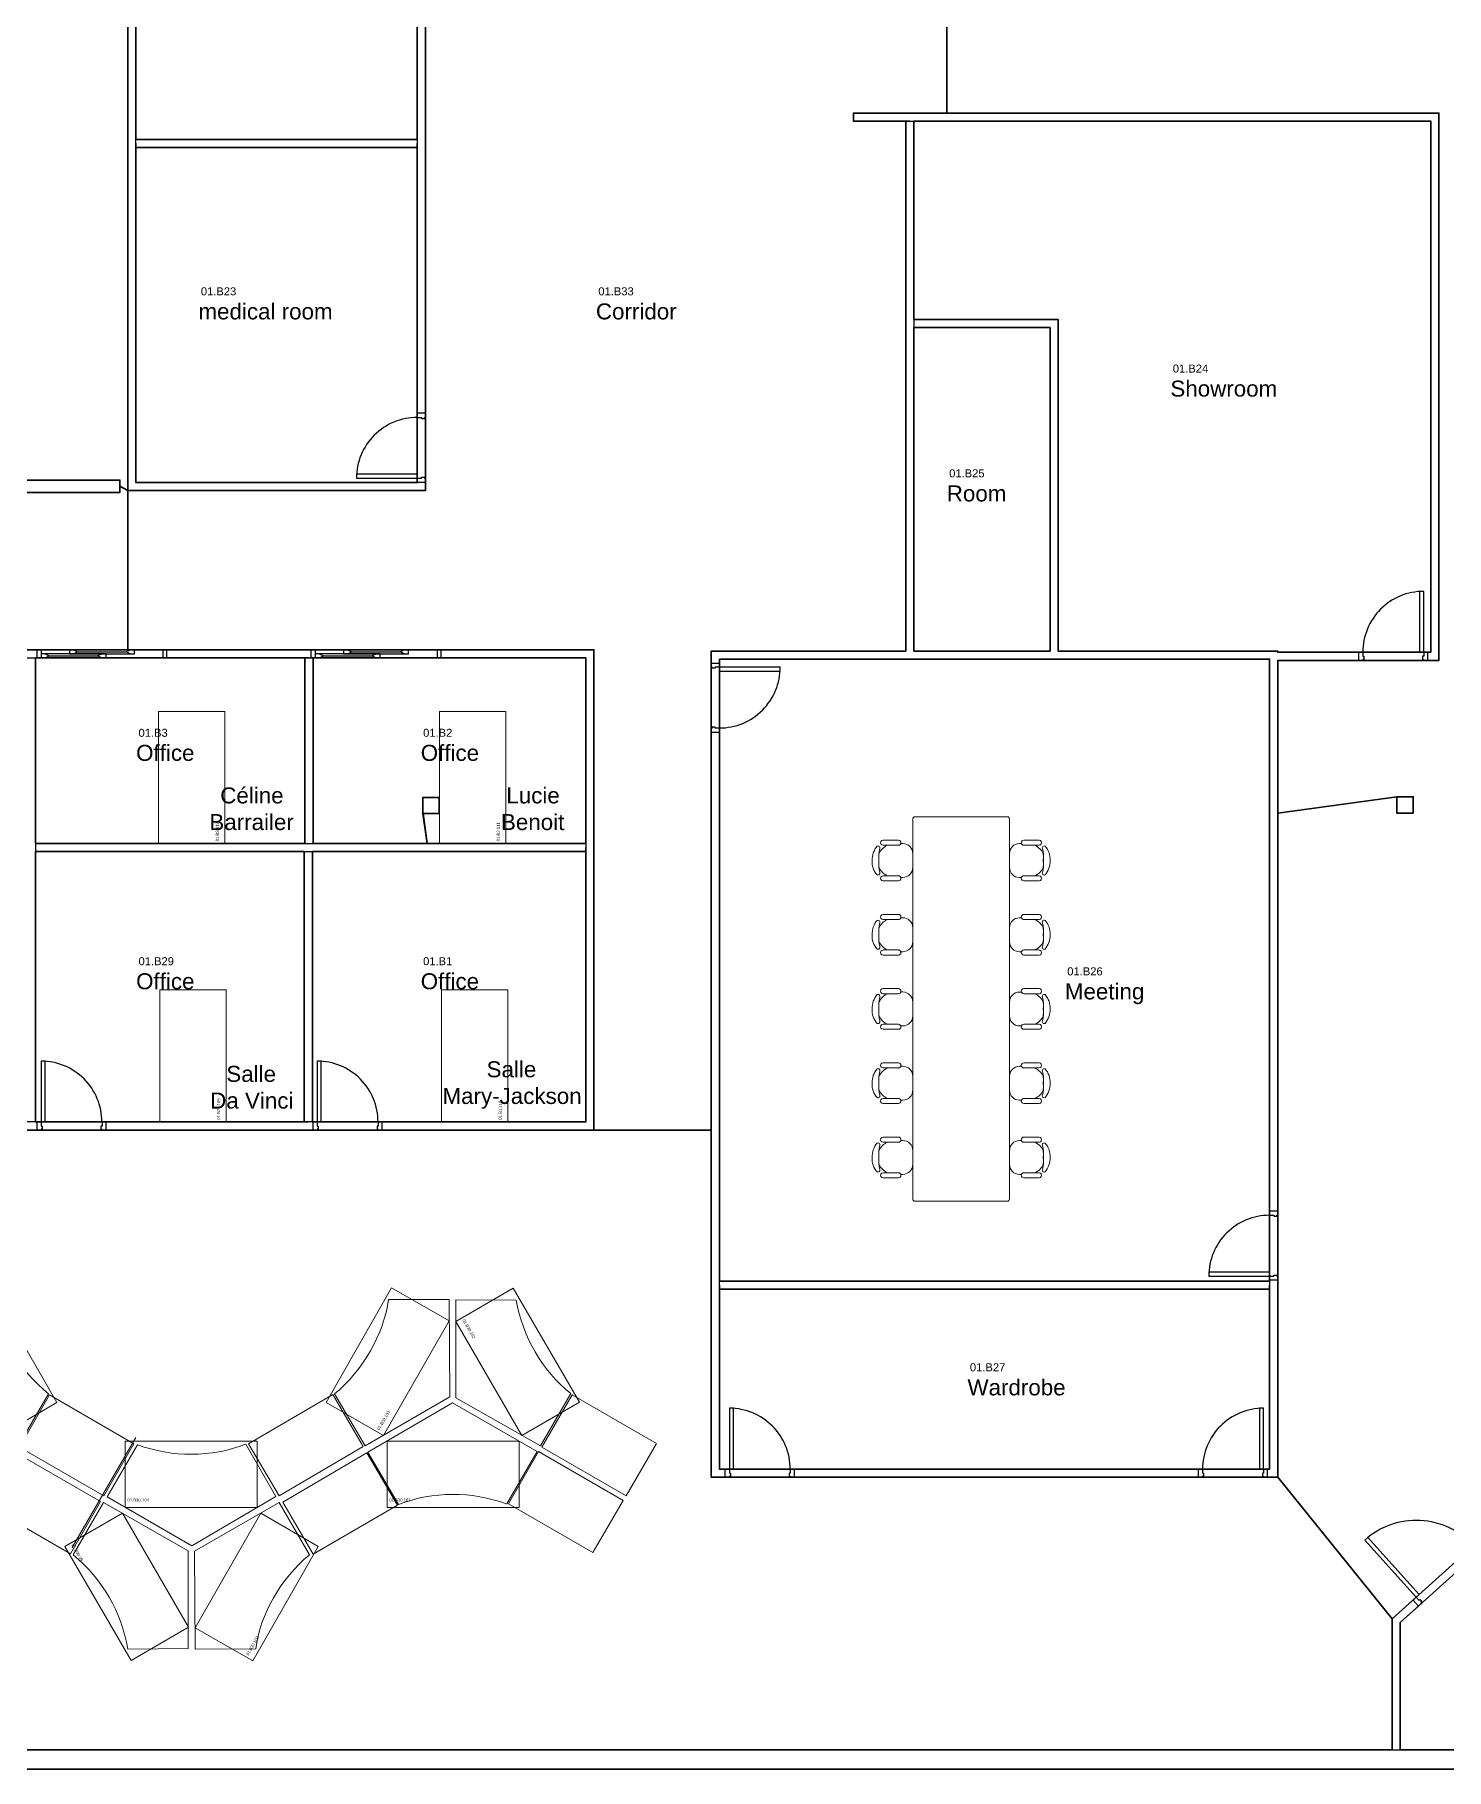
# Model space of a CAD drawing. Header units: millimetres. Extents: x -6.1 to 46.1, y 0 to 48.5.
# Drawn here: x 13.51 to 31.16, y 0 to 21.68 of the extents above; entities that cross this region are included whole.
import ezdxf

# ---------------------------------------------------------------- set-up
doc = ezdxf.new("R2010")
doc.units = ezdxf.units.MM
for name, color, linetype in [('PDF_Geometry', 7, 'Continuous'), ('PDF_Text', 7, 'Continuous'), ('Planon_WPA_Floor', 10, 'Continuous'), ('Planon_WPA_FPoly', 10, 'Continuous'), ('Planon_WPA_SBlock', 7, 'Continuous')]:
    doc.layers.add(name, color=color, linetype=linetype)
for name, color, linetype, lineweight in [('Planon_WPA_Spoly', 64, 'Continuous', 35), ('Planon_WPA_WPBlock', 5, 'Continuous', 15), ('Planon_WPA_WPPoly', 5, 'Continuous', 15)]:
    doc.layers.add(name, color=color, linetype=linetype, lineweight=lineweight)
doc.styles.add('Arial', font='arial.ttf', dxfattribs={"width": 0.8, "height": 2.5})

# ---------------------------------------------------------------- blocks, each defined once
blk = doc.blocks.new('DFM_Raumstempel')
at = {"linetype": 'Continuous', "style": 'Arial'}
blk.add_attdef('RAUM-ID', (0.086, 0.379), '', height=0.1, dxfattribs=at)
at = {"style": 'Arial'}
blk.add_attdef('RAUMBEZEICHNUNG', (0.056, 0.078), '', height=0.2, dxfattribs=at)
blk = doc.blocks.new('DFM_Arbeitsplatzstempel')
at = {"style": 'Arial'}
for tag, p in [('AP-ID', (0.054, 0.153)), ('AP-BEZEICHNUNG', (0.054, 0.029))]:
    blk.add_attdef(tag, p, '', height=0.075, dxfattribs=at)

msp = doc.modelspace()

# ---------------------------------------------------------------- linework, layer by layer
at = {"layer": 'PDF_Geometry', "lineweight": 9}
msp.add_lwpolyline([(24.517, 11.906), (25.668, 11.906, -0.414214), (25.697, 11.877), (25.697, 7.13, -0.414214), (25.668, 7.101), (24.517, 7.101, -0.414214), (24.489, 7.13), (24.489, 11.877, -0.414214)], format="xyb", close=True, dxfattribs=at)
for points in [[(24.309, 11.613), (24.118, 11.613)], [(24.118, 11.55), (24.118, 11.55), (24.309, 11.55)], [(24.308, 11.55), (24.17, 11.55)], [(24.362, 11.571), (24.362, 11.571), (24.338, 11.571)], [(25.847, 11.571), (25.823, 11.571)], [(26.067, 11.613), (25.876, 11.613)], [(26.014, 11.55), (26.014, 11.55), (25.876, 11.55)], [(25.876, 11.55), (25.876, 11.55), (26.067, 11.55)], [(24.489, 11.275), (24.489, 11.275), (24.489, 11.444)], [(25.697, 11.444), (25.697, 11.444), (25.697, 11.274)], [(24.309, 11.169), (24.118, 11.169)], [(24.118, 11.105), (24.118, 11.105), (24.309, 11.105)], [(24.171, 11.169), (24.309, 11.169)], [(24.339, 11.148), (24.362, 11.148)], [(25.823, 11.147), (25.823, 11.147), (25.847, 11.147)], [(26.067, 11.169), (25.876, 11.169)], [(25.876, 11.105), (26.067, 11.105)], [(25.877, 11.169), (25.877, 11.169), (26.015, 11.169)], [(24.309, 10.686), (24.118, 10.686)], [(24.362, 10.644), (24.362, 10.644), (24.338, 10.644)], [(25.847, 10.643), (25.823, 10.643)], [(26.067, 10.686), (25.876, 10.686)], [(24.118, 10.622), (24.118, 10.622), (24.309, 10.622)], [(24.308, 10.622), (24.17, 10.622)], [(24.489, 10.347), (24.489, 10.347), (24.489, 10.517)], [(25.697, 10.516), (25.697, 10.516), (25.697, 10.346)], [(26.014, 10.622), (26.014, 10.622), (25.876, 10.622)], [(25.876, 10.622), (25.876, 10.622), (26.067, 10.622)], [(24.309, 10.241), (24.118, 10.241)], [(24.171, 10.241), (24.309, 10.241)], [(24.339, 10.22), (24.362, 10.22)], [(25.823, 10.219), (25.823, 10.219), (25.847, 10.219)], [(26.067, 10.241), (25.876, 10.241)], [(25.877, 10.241), (25.877, 10.241), (26.015, 10.241)], [(24.118, 10.178), (24.118, 10.178), (24.309, 10.178)], [(25.876, 10.178), (26.067, 10.178)], [(24.309, 9.758), (24.118, 9.758)], [(26.067, 9.758), (25.876, 9.758)], [(24.118, 9.694), (24.118, 9.694), (24.309, 9.694)], [(24.308, 9.694), (24.17, 9.694)], [(24.362, 9.716), (24.362, 9.716), (24.338, 9.716)], [(24.489, 9.419), (24.489, 9.419), (24.489, 9.589)], [(25.697, 9.588), (25.697, 9.588), (25.697, 9.419)], [(25.847, 9.715), (25.823, 9.715)], [(26.014, 9.694), (26.014, 9.694), (25.876, 9.694)], [(25.876, 9.694), (25.876, 9.694), (26.067, 9.694)], [(24.309, 9.313), (24.118, 9.313)], [(24.118, 9.25), (24.118, 9.25), (24.309, 9.25)], [(24.171, 9.313), (24.309, 9.313)], [(24.339, 9.292), (24.362, 9.292)], [(25.823, 9.292), (25.823, 9.292), (25.847, 9.292)], [(26.067, 9.313), (25.876, 9.313)], [(25.876, 9.25), (26.067, 9.25)], [(25.877, 9.313), (25.877, 9.313), (26.015, 9.313)], [(24.309, 8.83), (24.118, 8.83)], [(24.118, 8.766), (24.118, 8.766), (24.309, 8.766)], [(24.308, 8.766), (24.17, 8.766)], [(24.362, 8.788), (24.362, 8.788), (24.338, 8.788)], [(25.847, 8.787), (25.823, 8.787)], [(26.067, 8.83), (25.876, 8.83)], [(26.014, 8.766), (26.014, 8.766), (25.876, 8.766)], [(25.876, 8.766), (25.876, 8.766), (26.067, 8.766)], [(24.489, 8.491), (24.489, 8.491), (24.489, 8.661)], [(25.697, 8.66), (25.697, 8.66), (25.697, 8.491)], [(24.309, 8.385), (24.118, 8.385)], [(24.118, 8.322), (24.118, 8.322), (24.309, 8.322)], [(24.171, 8.385), (24.309, 8.385)], [(24.339, 8.364), (24.362, 8.364)], [(25.823, 8.364), (25.823, 8.364), (25.847, 8.364)], [(26.067, 8.385), (25.876, 8.385)], [(25.876, 8.322), (26.067, 8.322)], [(25.877, 8.385), (25.877, 8.385), (26.015, 8.385)], [(24.309, 7.902), (24.118, 7.902)], [(24.118, 7.838), (24.118, 7.838), (24.309, 7.838)], [(24.308, 7.838), (24.17, 7.838)], [(24.362, 7.86), (24.362, 7.86), (24.338, 7.86)], [(25.847, 7.859), (25.823, 7.859)], [(26.067, 7.902), (25.876, 7.902)], [(26.014, 7.838), (26.014, 7.838), (25.876, 7.838)], [(25.876, 7.838), (25.876, 7.838), (26.067, 7.838)], [(24.489, 7.563), (24.489, 7.563), (24.489, 7.733)], [(25.697, 7.732), (25.697, 7.732), (25.697, 7.563)], [(24.309, 7.457), (24.118, 7.457)], [(24.118, 7.394), (24.118, 7.394), (24.309, 7.394)], [(24.171, 7.457), (24.309, 7.457)], [(24.339, 7.436), (24.362, 7.436)], [(25.823, 7.436), (25.823, 7.436), (25.847, 7.436)], [(26.067, 7.457), (25.876, 7.457)], [(25.876, 7.394), (26.067, 7.394)], [(25.877, 7.457), (25.877, 7.457), (26.015, 7.457)], [(17.936, 5.873), (17.936, 5.873), (18.694, 5.872), (18.7, 4.654)], [(18.777, 4.645), (18.777, 5.867), (19.532, 5.865)], [(13.685, 4.695), (13.685, 4.695), (13.305, 4.039), (12.247, 4.643)], [(14.377, 3.417), (13.322, 4.025), (13.7, 4.679), (14.754, 4.07), (14.377, 3.417)], [(16.186, 4.07), (17.238, 4.684), (17.619, 4.033), (16.567, 3.418), (16.186, 4.07)], [(18.7, 4.654), (17.642, 4.043), (17.26, 4.692)], [(18.062, 3.31), (18.062, 3.31), (17.679, 3.963), (18.736, 4.581)], [(18.736, 4.581), (19.794, 3.971), (19.415, 3.317), (19.41, 3.317)], [(20.215, 4.697), (20.215, 4.697), (19.835, 4.042), (18.777, 4.645)], [(20.907, 3.419), (19.852, 4.028), (20.229, 4.682), (21.284, 4.073), (20.907, 3.419)], [(13.982, 2.772), (14.776, 4.149)], [(13.96, 2.693), (12.905, 3.302), (13.282, 3.956), (14.337, 3.347), (13.96, 2.693)], [(15.477, 2.793), (14.419, 3.404), (14.798, 4.057)], [(16.151, 4.064), (16.151, 4.064), (16.529, 3.408), (15.477, 2.793)], [(16.613, 3.34), (17.664, 3.954), (18.046, 3.303), (16.994, 2.688), (16.613, 3.34)], [(20.49, 2.709), (19.435, 3.318), (19.812, 3.971), (20.867, 3.362), (20.49, 2.709)], [(13.993, 2.679), (13.993, 2.679), (14.373, 3.334), (15.432, 2.731)], [(15.512, 2.726), (16.57, 3.337), (16.947, 2.682), (16.944, 2.677)], [(15.432, 2.731), (15.432, 1.51), (14.677, 1.503)], [(16.276, 1.506), (16.276, 1.506), (15.519, 1.502), (15.512, 2.726)]]:
    msp.add_lwpolyline(points, dxfattribs=at)
for centre, radius, start, end in [((24.266, 11.35), 0.222, 115.6889, 154.1134), ((24.309, 11.581), 0.0311, 269.2681, 341.9676), ((25.876, 11.582), 0.0318, 180.1637, 269.8586), ((25.876, 11.581), 0.0312, 199.407, 270.4306), ((24.309, 11.137), 0.0321, 20.609, 89.8674), ((24.309, 11.137), 0.0316, 359.7508, 90.2448), ((25.876, 11.138), 0.0311, 89.259, 161.9711), ((25.92, 11.368), 0.221, 295.5723, 334.0559), ((24.309, 10.653), 0.0311, 269.2681, 341.9676), ((25.876, 10.654), 0.0318, 180.1637, 269.8586), ((25.876, 10.653), 0.0312, 199.407, 270.4306), ((24.266, 10.422), 0.222, 115.6889, 154.1134), ((24.309, 10.209), 0.0321, 20.609, 89.8674), ((24.309, 10.209), 0.0316, 359.7508, 90.2448), ((25.876, 10.21), 0.0311, 89.259, 161.9711), ((25.92, 10.44), 0.221, 295.5723, 334.0559), ((24.266, 9.494), 0.222, 115.6889, 154.1134), ((24.309, 9.725), 0.0311, 269.2681, 341.9676), ((25.876, 9.726), 0.0318, 180.1637, 269.8586), ((25.876, 9.725), 0.0312, 199.407, 270.4306), ((25.92, 9.512), 0.221, 295.5723, 334.0559), ((24.309, 9.281), 0.0321, 20.609, 89.8674), ((24.309, 9.281), 0.0316, 359.7508, 90.2448), ((25.876, 9.282), 0.0311, 89.259, 161.9711), ((24.266, 8.566), 0.222, 115.6889, 154.1134), ((24.309, 8.797), 0.0311, 269.2681, 341.9676), ((25.876, 8.798), 0.0318, 180.1637, 269.8586), ((25.876, 8.797), 0.0312, 199.407, 270.4306), ((25.92, 8.584), 0.221, 295.5723, 334.0559), ((24.309, 8.353), 0.0321, 20.609, 89.8674), ((24.309, 8.353), 0.0316, 359.7508, 90.2448), ((25.876, 8.354), 0.0311, 89.259, 161.9711), ((24.266, 7.638), 0.222, 115.6889, 154.1134), ((24.309, 7.869), 0.0311, 269.2681, 341.9676), ((25.876, 7.87), 0.0318, 180.1637, 269.8586), ((25.876, 7.869), 0.0312, 199.407, 270.4306), ((24.309, 7.425), 0.0321, 20.609, 89.8674), ((24.309, 7.425), 0.0316, 359.7508, 90.2448), ((25.876, 7.426), 0.0311, 89.259, 161.9711), ((25.92, 7.656), 0.221, 295.5723, 334.0559), ((14.903, 6.187), 1.927, 189.6728, 230.7888), ((21.432, 6.189), 1.927, 189.6729, 230.7886), ((15.467, 5.868), 1.931, 249.7199, 290.7537), ((18.742, 1.521), 1.916, 69.6095, 110.8333), ((12.765, 1.181), 1.939, 9.5599, 50.6488)]:
    msp.add_arc(centre, radius, start, end, dxfattribs=at)
for centre, major_axis, ratio, start_param, end_param in [((24.118, 11.582), (-0.0065, -0.0311), 0.988313, 3.339599, 6.502052), ((26.067, 11.582), (0.0152, -0.0279), 0.996755, 5.782408, 8.927855), ((24.118, 11.137), (0, -0.0317), 0.994771, 3.135607, 6.289171), ((26.067, 11.137), (0.0321, 0), 0.989154, 4.711988, 7.854382), ((24.118, 10.654), (-0.0065, -0.0311), 0.988313, 3.339599, 6.502052), ((26.067, 10.654), (0.0152, -0.0279), 0.996755, 5.782408, 8.927855), ((24.118, 10.209), (0, -0.0317), 0.994771, 3.135607, 6.289171), ((26.067, 10.209), (0.0321, 0), 0.989154, 4.711988, 7.854382), ((24.118, 9.726), (-0.0065, -0.0311), 0.988313, 3.339599, 6.502052), ((26.067, 9.726), (0.0152, -0.0279), 0.996755, 5.782408, 8.927855), ((24.118, 9.281), (0, -0.0317), 0.994771, 3.135607, 6.289171), ((26.067, 9.281), (0.0321, 0), 0.989154, 4.711988, 7.854382), ((24.118, 8.798), (-0.0065, -0.0311), 0.988313, 3.339599, 6.502052), ((26.067, 8.798), (0.0152, -0.0279), 0.996755, 5.782408, 8.927855), ((24.118, 8.353), (0, -0.0317), 0.994771, 3.135607, 6.289171), ((26.067, 8.353), (0.0321, 0), 0.989154, 4.711988, 7.854382), ((24.118, 7.87), (-0.0065, -0.0311), 0.988313, 3.339599, 6.502052), ((26.067, 7.87), (0.0152, -0.0279), 0.996755, 5.782408, 8.927855), ((24.118, 7.425), (0, -0.0317), 0.994771, 3.135607, 6.289171), ((26.067, 7.425), (0.0321, 0), 0.989154, 4.711988, 7.854382), ((16.956, 5.58), (0.712, 1.088), 0.635456, 4.253081, 5.358011), ((17.245, 1.798), (0.701, 1.077), 0.636663, 1.108941, 2.216647)]:
    msp.add_ellipse(centre, major_axis=major_axis, ratio=ratio, start_param=start_param, end_param=end_param, dxfattribs=at)
for points, knots in [([(24.065, 11.359), (24.061, 11.409), (24.064, 11.459), (24.076, 11.508), (24.082, 11.519), (24.077, 11.533), (24.066, 11.539), (24.059, 11.543), (24.051, 11.543), (24.044, 11.539), (24, 11.49), (23.977, 11.425), (23.981, 11.359), (23.976, 11.293), (23.999, 11.228), (24.044, 11.18), (24.056, 11.174), (24.07, 11.179), (24.076, 11.191), (24.079, 11.197), (24.079, 11.205), (24.076, 11.211), (24.064, 11.26), (24.06, 11.31), (24.065, 11.359)], [0, 0, 0, 0, 1, 1, 1, 2, 2, 2, 3, 3, 3, 4, 4, 4, 5, 5, 5, 6, 6, 6, 7, 7, 7, 8, 8, 8, 8]), ([(24.34, 11.582), (24.34, 11.599), (24.326, 11.613), (24.309, 11.613), (24.309, 11.613), (24.309, 11.613), (24.309, 11.613)], [0, 0, 0, 0, 1, 1, 1, 2, 2, 2, 2]), ([(24.309, 11.55), (24.326, 11.55), (24.34, 11.564), (24.34, 11.582), (24.34, 11.582), (24.34, 11.582), (24.34, 11.582)], [0, 0, 0, 0, 1, 1, 1, 2, 2, 2, 2]), ([(24.489, 11.444), (24.489, 11.514), (24.432, 11.571), (24.362, 11.571), (24.362, 11.571), (24.362, 11.571), (24.362, 11.571)], [0, 0, 0, 0, 1, 1, 1, 2, 2, 2, 2]), ([(25.823, 11.571), (25.754, 11.571), (25.697, 11.514), (25.697, 11.444), (25.697, 11.444), (25.697, 11.444), (25.697, 11.444)], [0, 0, 0, 0, 1, 1, 1, 2, 2, 2, 2]), ([(25.876, 11.613), (25.859, 11.613), (25.845, 11.599), (25.845, 11.582), (25.845, 11.582), (25.845, 11.582), (25.845, 11.582)], [0, 0, 0, 0, 1, 1, 1, 2, 2, 2, 2]), ([(26.119, 11.272), (26.123, 11.33), (26.123, 11.388), (26.119, 11.446), (26.097, 11.492), (26.06, 11.528), (26.014, 11.55)], [0, 0, 0, 0, 1, 1, 1, 2, 2, 2, 2]), ([(26.12, 11.359), (26.124, 11.31), (26.121, 11.26), (26.109, 11.211), (26.103, 11.2), (26.108, 11.186), (26.119, 11.18), (26.126, 11.176), (26.134, 11.176), (26.141, 11.18), (26.185, 11.228), (26.208, 11.294), (26.204, 11.359), (26.209, 11.426), (26.186, 11.491), (26.141, 11.539), (26.129, 11.545), (26.114, 11.54), (26.109, 11.528), (26.106, 11.522), (26.106, 11.514), (26.109, 11.508), (26.121, 11.459), (26.125, 11.409), (26.12, 11.359)], [0, 0, 0, 0, 1, 1, 1, 2, 2, 2, 3, 3, 3, 4, 4, 4, 5, 5, 5, 6, 6, 6, 7, 7, 7, 8, 8, 8, 8]), ([(24.066, 11.447), (24.062, 11.389), (24.062, 11.331), (24.066, 11.273), (24.088, 11.227), (24.125, 11.19), (24.171, 11.169)], [0, 0, 0, 0, 1, 1, 1, 2, 2, 2, 2]), ([(24.362, 11.148), (24.432, 11.148), (24.489, 11.205), (24.489, 11.275), (24.489, 11.275), (24.489, 11.275), (24.489, 11.275)], [0, 0, 0, 0, 1, 1, 1, 2, 2, 2, 2]), ([(24.309, 11.105), (24.326, 11.105), (24.34, 11.12), (24.34, 11.137), (24.34, 11.137), (24.34, 11.137), (24.34, 11.137)], [0, 0, 0, 0, 1, 1, 1, 2, 2, 2, 2]), ([(25.697, 11.274), (25.697, 11.204), (25.754, 11.147), (25.823, 11.147), (25.823, 11.147), (25.823, 11.147), (25.823, 11.147)], [0, 0, 0, 0, 1, 1, 1, 2, 2, 2, 2]), ([(25.876, 11.169), (25.859, 11.169), (25.845, 11.155), (25.845, 11.137), (25.845, 11.137), (25.845, 11.137), (25.845, 11.137)], [0, 0, 0, 0, 1, 1, 1, 2, 2, 2, 2]), ([(25.845, 11.137), (25.845, 11.12), (25.859, 11.105), (25.876, 11.105), (25.876, 11.105), (25.876, 11.105), (25.876, 11.105)], [0, 0, 0, 0, 1, 1, 1, 2, 2, 2, 2]), ([(24.34, 10.654), (24.34, 10.671), (24.326, 10.686), (24.309, 10.686), (24.309, 10.686), (24.309, 10.686), (24.309, 10.686)], [0, 0, 0, 0, 1, 1, 1, 2, 2, 2, 2]), ([(24.309, 10.622), (24.326, 10.622), (24.34, 10.636), (24.34, 10.654), (24.34, 10.654), (24.34, 10.654), (24.34, 10.654)], [0, 0, 0, 0, 1, 1, 1, 2, 2, 2, 2]), ([(24.489, 10.517), (24.489, 10.586), (24.432, 10.644), (24.362, 10.644), (24.362, 10.644), (24.362, 10.644), (24.362, 10.644)], [0, 0, 0, 0, 1, 1, 1, 2, 2, 2, 2]), ([(25.823, 10.643), (25.754, 10.643), (25.697, 10.586), (25.697, 10.516), (25.697, 10.516), (25.697, 10.516), (25.697, 10.516)], [0, 0, 0, 0, 1, 1, 1, 2, 2, 2, 2]), ([(25.876, 10.686), (25.859, 10.686), (25.845, 10.671), (25.845, 10.654), (25.845, 10.654), (25.845, 10.654), (25.845, 10.654)], [0, 0, 0, 0, 1, 1, 1, 2, 2, 2, 2]), ([(24.065, 10.432), (24.061, 10.481), (24.064, 10.531), (24.076, 10.58), (24.082, 10.591), (24.077, 10.605), (24.066, 10.611), (24.059, 10.615), (24.051, 10.615), (24.044, 10.611), (24, 10.562), (23.977, 10.497), (23.981, 10.432), (23.976, 10.365), (23.999, 10.3), (24.044, 10.252), (24.056, 10.246), (24.07, 10.251), (24.076, 10.263), (24.079, 10.269), (24.079, 10.277), (24.076, 10.283), (24.064, 10.332), (24.06, 10.382), (24.065, 10.432)], [0, 0, 0, 0, 1, 1, 1, 2, 2, 2, 3, 3, 3, 4, 4, 4, 5, 5, 5, 6, 6, 6, 7, 7, 7, 8, 8, 8, 8]), ([(24.066, 10.519), (24.062, 10.461), (24.062, 10.403), (24.066, 10.345), (24.088, 10.299), (24.125, 10.263), (24.171, 10.241)], [0, 0, 0, 0, 1, 1, 1, 2, 2, 2, 2]), ([(26.119, 10.344), (26.123, 10.402), (26.123, 10.46), (26.119, 10.518), (26.097, 10.564), (26.06, 10.6), (26.014, 10.622)], [0, 0, 0, 0, 1, 1, 1, 2, 2, 2, 2]), ([(26.12, 10.432), (26.124, 10.382), (26.121, 10.332), (26.109, 10.283), (26.103, 10.272), (26.108, 10.258), (26.119, 10.252), (26.126, 10.248), (26.134, 10.248), (26.141, 10.252), (26.185, 10.3), (26.208, 10.366), (26.204, 10.432), (26.209, 10.498), (26.186, 10.563), (26.141, 10.611), (26.129, 10.617), (26.114, 10.612), (26.109, 10.6), (26.106, 10.594), (26.106, 10.586), (26.109, 10.58), (26.121, 10.531), (26.125, 10.481), (26.12, 10.432)], [0, 0, 0, 0, 1, 1, 1, 2, 2, 2, 3, 3, 3, 4, 4, 4, 5, 5, 5, 6, 6, 6, 7, 7, 7, 8, 8, 8, 8]), ([(24.309, 10.178), (24.326, 10.178), (24.34, 10.192), (24.34, 10.209), (24.34, 10.209), (24.34, 10.209), (24.34, 10.209)], [0, 0, 0, 0, 1, 1, 1, 2, 2, 2, 2]), ([(24.362, 10.22), (24.432, 10.22), (24.489, 10.277), (24.489, 10.347), (24.489, 10.347), (24.489, 10.347), (24.489, 10.347)], [0, 0, 0, 0, 1, 1, 1, 2, 2, 2, 2]), ([(25.697, 10.346), (25.697, 10.276), (25.754, 10.219), (25.823, 10.219), (25.823, 10.219), (25.823, 10.219), (25.823, 10.219)], [0, 0, 0, 0, 1, 1, 1, 2, 2, 2, 2]), ([(25.876, 10.241), (25.859, 10.241), (25.845, 10.227), (25.845, 10.209), (25.845, 10.209), (25.845, 10.209), (25.845, 10.209)], [0, 0, 0, 0, 1, 1, 1, 2, 2, 2, 2]), ([(25.845, 10.209), (25.845, 10.192), (25.859, 10.178), (25.876, 10.178), (25.876, 10.178), (25.876, 10.178), (25.876, 10.178)], [0, 0, 0, 0, 1, 1, 1, 2, 2, 2, 2]), ([(24.34, 9.726), (24.34, 9.743), (24.326, 9.758), (24.309, 9.758), (24.309, 9.758), (24.309, 9.758), (24.309, 9.758)], [0, 0, 0, 0, 1, 1, 1, 2, 2, 2, 2]), ([(25.876, 9.758), (25.859, 9.758), (25.845, 9.743), (25.845, 9.726), (25.845, 9.726), (25.845, 9.726), (25.845, 9.726)], [0, 0, 0, 0, 1, 1, 1, 2, 2, 2, 2]), ([(24.065, 9.504), (24.061, 9.553), (24.064, 9.603), (24.076, 9.652), (24.082, 9.663), (24.077, 9.677), (24.066, 9.683), (24.059, 9.687), (24.051, 9.687), (24.044, 9.683), (24, 9.634), (23.977, 9.57), (23.981, 9.504), (23.976, 9.437), (23.999, 9.372), (24.044, 9.324), (24.056, 9.318), (24.07, 9.323), (24.076, 9.335), (24.079, 9.341), (24.079, 9.349), (24.076, 9.355), (24.064, 9.404), (24.06, 9.454), (24.065, 9.504)], [0, 0, 0, 0, 1, 1, 1, 2, 2, 2, 3, 3, 3, 4, 4, 4, 5, 5, 5, 6, 6, 6, 7, 7, 7, 8, 8, 8, 8]), ([(24.066, 9.591), (24.062, 9.533), (24.062, 9.475), (24.066, 9.417), (24.088, 9.371), (24.125, 9.335), (24.171, 9.313)], [0, 0, 0, 0, 1, 1, 1, 2, 2, 2, 2]), ([(24.309, 9.694), (24.326, 9.694), (24.34, 9.708), (24.34, 9.726), (24.34, 9.726), (24.34, 9.726), (24.34, 9.726)], [0, 0, 0, 0, 1, 1, 1, 2, 2, 2, 2]), ([(24.489, 9.589), (24.489, 9.658), (24.432, 9.716), (24.362, 9.716), (24.362, 9.716), (24.362, 9.716), (24.362, 9.716)], [0, 0, 0, 0, 1, 1, 1, 2, 2, 2, 2]), ([(25.823, 9.715), (25.754, 9.715), (25.697, 9.658), (25.697, 9.588), (25.697, 9.588), (25.697, 9.588), (25.697, 9.588)], [0, 0, 0, 0, 1, 1, 1, 2, 2, 2, 2]), ([(26.119, 9.416), (26.123, 9.474), (26.123, 9.532), (26.119, 9.59), (26.097, 9.636), (26.06, 9.673), (26.014, 9.694)], [0, 0, 0, 0, 1, 1, 1, 2, 2, 2, 2]), ([(26.12, 9.504), (26.124, 9.454), (26.121, 9.404), (26.109, 9.355), (26.103, 9.344), (26.108, 9.33), (26.119, 9.324), (26.126, 9.32), (26.134, 9.32), (26.141, 9.324), (26.185, 9.372), (26.208, 9.438), (26.204, 9.504), (26.209, 9.57), (26.186, 9.635), (26.141, 9.683), (26.129, 9.689), (26.114, 9.684), (26.109, 9.672), (26.106, 9.666), (26.106, 9.658), (26.109, 9.652), (26.121, 9.603), (26.125, 9.553), (26.12, 9.504)], [0, 0, 0, 0, 1, 1, 1, 2, 2, 2, 3, 3, 3, 4, 4, 4, 5, 5, 5, 6, 6, 6, 7, 7, 7, 8, 8, 8, 8]), ([(24.362, 9.292), (24.432, 9.292), (24.489, 9.349), (24.489, 9.419), (24.489, 9.419), (24.489, 9.419), (24.489, 9.419)], [0, 0, 0, 0, 1, 1, 1, 2, 2, 2, 2]), ([(25.697, 9.419), (25.697, 9.348), (25.754, 9.292), (25.823, 9.292), (25.823, 9.292), (25.823, 9.292), (25.823, 9.292)], [0, 0, 0, 0, 1, 1, 1, 2, 2, 2, 2]), ([(24.309, 9.25), (24.326, 9.25), (24.34, 9.264), (24.34, 9.281), (24.34, 9.281), (24.34, 9.281), (24.34, 9.281)], [0, 0, 0, 0, 1, 1, 1, 2, 2, 2, 2]), ([(25.876, 9.313), (25.859, 9.313), (25.845, 9.299), (25.845, 9.281), (25.845, 9.281), (25.845, 9.281), (25.845, 9.281)], [0, 0, 0, 0, 1, 1, 1, 2, 2, 2, 2]), ([(25.845, 9.281), (25.845, 9.264), (25.859, 9.25), (25.876, 9.25), (25.876, 9.25), (25.876, 9.25), (25.876, 9.25)], [0, 0, 0, 0, 1, 1, 1, 2, 2, 2, 2]), ([(24.065, 8.576), (24.061, 8.625), (24.064, 8.675), (24.076, 8.724), (24.082, 8.735), (24.077, 8.749), (24.066, 8.755), (24.059, 8.759), (24.051, 8.759), (24.044, 8.755), (24, 8.706), (23.977, 8.642), (23.981, 8.576), (23.976, 8.509), (23.999, 8.444), (24.044, 8.396), (24.056, 8.39), (24.07, 8.395), (24.076, 8.407), (24.079, 8.413), (24.079, 8.421), (24.076, 8.427), (24.064, 8.476), (24.06, 8.526), (24.065, 8.576)], [0, 0, 0, 0, 1, 1, 1, 2, 2, 2, 3, 3, 3, 4, 4, 4, 5, 5, 5, 6, 6, 6, 7, 7, 7, 8, 8, 8, 8]), ([(24.34, 8.798), (24.34, 8.815), (24.326, 8.83), (24.309, 8.83), (24.309, 8.83), (24.309, 8.83), (24.309, 8.83)], [0, 0, 0, 0, 1, 1, 1, 2, 2, 2, 2]), ([(24.309, 8.766), (24.326, 8.766), (24.34, 8.78), (24.34, 8.798), (24.34, 8.798), (24.34, 8.798), (24.34, 8.798)], [0, 0, 0, 0, 1, 1, 1, 2, 2, 2, 2]), ([(24.489, 8.661), (24.489, 8.73), (24.432, 8.788), (24.362, 8.788), (24.362, 8.788), (24.362, 8.788), (24.362, 8.788)], [0, 0, 0, 0, 1, 1, 1, 2, 2, 2, 2]), ([(25.823, 8.787), (25.754, 8.787), (25.697, 8.73), (25.697, 8.66), (25.697, 8.66), (25.697, 8.66), (25.697, 8.66)], [0, 0, 0, 0, 1, 1, 1, 2, 2, 2, 2]), ([(25.876, 8.83), (25.859, 8.83), (25.845, 8.815), (25.845, 8.798), (25.845, 8.798), (25.845, 8.798), (25.845, 8.798)], [0, 0, 0, 0, 1, 1, 1, 2, 2, 2, 2]), ([(26.119, 8.488), (26.123, 8.546), (26.123, 8.604), (26.119, 8.662), (26.097, 8.708), (26.06, 8.745), (26.014, 8.766)], [0, 0, 0, 0, 1, 1, 1, 2, 2, 2, 2]), ([(26.12, 8.576), (26.124, 8.526), (26.121, 8.476), (26.109, 8.427), (26.103, 8.416), (26.108, 8.402), (26.119, 8.396), (26.126, 8.392), (26.134, 8.392), (26.141, 8.396), (26.185, 8.444), (26.208, 8.51), (26.204, 8.576), (26.209, 8.642), (26.186, 8.707), (26.141, 8.755), (26.129, 8.761), (26.114, 8.756), (26.109, 8.744), (26.106, 8.738), (26.106, 8.73), (26.109, 8.724), (26.121, 8.675), (26.125, 8.625), (26.12, 8.576)], [0, 0, 0, 0, 1, 1, 1, 2, 2, 2, 3, 3, 3, 4, 4, 4, 5, 5, 5, 6, 6, 6, 7, 7, 7, 8, 8, 8, 8]), ([(24.066, 8.663), (24.062, 8.605), (24.062, 8.547), (24.066, 8.489), (24.088, 8.443), (24.125, 8.407), (24.171, 8.385)], [0, 0, 0, 0, 1, 1, 1, 2, 2, 2, 2]), ([(24.362, 8.364), (24.432, 8.364), (24.489, 8.421), (24.489, 8.491), (24.489, 8.491), (24.489, 8.491), (24.489, 8.491)], [0, 0, 0, 0, 1, 1, 1, 2, 2, 2, 2]), ([(25.697, 8.491), (25.697, 8.42), (25.754, 8.364), (25.823, 8.364), (25.823, 8.364), (25.823, 8.364), (25.823, 8.364)], [0, 0, 0, 0, 1, 1, 1, 2, 2, 2, 2]), ([(24.309, 8.322), (24.326, 8.322), (24.34, 8.336), (24.34, 8.353), (24.34, 8.353), (24.34, 8.353), (24.34, 8.353)], [0, 0, 0, 0, 1, 1, 1, 2, 2, 2, 2]), ([(25.876, 8.385), (25.859, 8.385), (25.845, 8.371), (25.845, 8.353), (25.845, 8.353), (25.845, 8.353), (25.845, 8.353)], [0, 0, 0, 0, 1, 1, 1, 2, 2, 2, 2]), ([(25.845, 8.353), (25.845, 8.336), (25.859, 8.322), (25.876, 8.322), (25.876, 8.322), (25.876, 8.322), (25.876, 8.322)], [0, 0, 0, 0, 1, 1, 1, 2, 2, 2, 2]), ([(24.065, 7.648), (24.061, 7.697), (24.064, 7.747), (24.076, 7.796), (24.082, 7.807), (24.077, 7.822), (24.066, 7.828), (24.059, 7.831), (24.051, 7.831), (24.044, 7.828), (24, 7.778), (23.977, 7.714), (23.981, 7.648), (23.976, 7.581), (23.999, 7.516), (24.044, 7.468), (24.056, 7.462), (24.07, 7.467), (24.076, 7.479), (24.079, 7.485), (24.079, 7.493), (24.076, 7.499), (24.064, 7.548), (24.06, 7.598), (24.065, 7.648)], [0, 0, 0, 0, 1, 1, 1, 2, 2, 2, 3, 3, 3, 4, 4, 4, 5, 5, 5, 6, 6, 6, 7, 7, 7, 8, 8, 8, 8]), ([(24.34, 7.87), (24.34, 7.887), (24.326, 7.902), (24.309, 7.902), (24.309, 7.902), (24.309, 7.902), (24.309, 7.902)], [0, 0, 0, 0, 1, 1, 1, 2, 2, 2, 2]), ([(24.309, 7.838), (24.326, 7.838), (24.34, 7.852), (24.34, 7.87), (24.34, 7.87), (24.34, 7.87), (24.34, 7.87)], [0, 0, 0, 0, 1, 1, 1, 2, 2, 2, 2]), ([(24.489, 7.733), (24.489, 7.802), (24.432, 7.86), (24.362, 7.86), (24.362, 7.86), (24.362, 7.86), (24.362, 7.86)], [0, 0, 0, 0, 1, 1, 1, 2, 2, 2, 2]), ([(25.823, 7.859), (25.754, 7.859), (25.697, 7.802), (25.697, 7.732), (25.697, 7.732), (25.697, 7.732), (25.697, 7.732)], [0, 0, 0, 0, 1, 1, 1, 2, 2, 2, 2]), ([(25.876, 7.902), (25.859, 7.902), (25.845, 7.887), (25.845, 7.87), (25.845, 7.87), (25.845, 7.87), (25.845, 7.87)], [0, 0, 0, 0, 1, 1, 1, 2, 2, 2, 2]), ([(26.119, 7.56), (26.123, 7.618), (26.123, 7.676), (26.119, 7.734), (26.097, 7.78), (26.06, 7.817), (26.014, 7.838)], [0, 0, 0, 0, 1, 1, 1, 2, 2, 2, 2]), ([(26.12, 7.648), (26.124, 7.598), (26.121, 7.548), (26.109, 7.499), (26.103, 7.488), (26.108, 7.474), (26.119, 7.468), (26.126, 7.465), (26.134, 7.465), (26.141, 7.468), (26.185, 7.516), (26.208, 7.582), (26.204, 7.648), (26.209, 7.714), (26.186, 7.779), (26.141, 7.828), (26.129, 7.833), (26.114, 7.828), (26.109, 7.816), (26.106, 7.81), (26.106, 7.802), (26.109, 7.796), (26.121, 7.747), (26.125, 7.697), (26.12, 7.648)], [0, 0, 0, 0, 1, 1, 1, 2, 2, 2, 3, 3, 3, 4, 4, 4, 5, 5, 5, 6, 6, 6, 7, 7, 7, 8, 8, 8, 8]), ([(24.066, 7.735), (24.062, 7.677), (24.062, 7.619), (24.066, 7.561), (24.088, 7.515), (24.125, 7.479), (24.171, 7.457)], [0, 0, 0, 0, 1, 1, 1, 2, 2, 2, 2]), ([(24.309, 7.394), (24.326, 7.394), (24.34, 7.408), (24.34, 7.425), (24.34, 7.425), (24.34, 7.425), (24.34, 7.425)], [0, 0, 0, 0, 1, 1, 1, 2, 2, 2, 2]), ([(24.362, 7.436), (24.432, 7.436), (24.489, 7.493), (24.489, 7.563), (24.489, 7.563), (24.489, 7.563), (24.489, 7.563)], [0, 0, 0, 0, 1, 1, 1, 2, 2, 2, 2]), ([(25.697, 7.563), (25.697, 7.492), (25.754, 7.436), (25.823, 7.436), (25.823, 7.436), (25.823, 7.436), (25.823, 7.436)], [0, 0, 0, 0, 1, 1, 1, 2, 2, 2, 2]), ([(25.876, 7.457), (25.859, 7.457), (25.845, 7.443), (25.845, 7.425), (25.845, 7.425), (25.845, 7.425), (25.845, 7.425)], [0, 0, 0, 0, 1, 1, 1, 2, 2, 2, 2]), ([(25.845, 7.425), (25.845, 7.408), (25.859, 7.394), (25.876, 7.394), (25.876, 7.394), (25.876, 7.394), (25.876, 7.394)], [0, 0, 0, 0, 1, 1, 1, 2, 2, 2, 2])]:
    msp.add_open_spline(points, degree=3, knots=knots, dxfattribs=at)
at = {"layer": 'Planon_WPA_Floor'}
for points in [[(18.397, 24.356), (18.397, 15.983)], [(18.295, 24.255), (18.295, 16.084)], [(14.677, 15.983), (14.677, 23.445)], [(14.778, 16.084), (14.778, 23.445)], [(23.746, 20.652), (23.746, 20.702), (31.064, 20.702)], [(23.746, 20.652), (23.746, 20.601), (30.963, 20.601)], [(24.451, 20.601), (24.401, 20.601), (24.401, 13.978)], [(24.451, 20.601), (24.502, 20.601), (24.502, 13.978)], [(30.963, 20.601), (30.963, 13.963)], [(31.064, 20.702), (31.064, 13.861)], [(14.778, 20.322), (14.778, 20.373), (18.295, 20.373), (18.295, 20.322)], [(14.778, 20.322), (14.778, 20.271), (18.295, 20.271), (18.295, 20.322)], [(24.502, 18.123), (26.305, 18.123)], [(24.502, 18.021), (26.204, 18.021)], [(26.204, 18.021), (26.204, 13.978)], [(26.305, 18.123), (26.305, 13.978)], [(18.397, 16.949), (18.295, 16.949), (18.295, 16.898), (18.346, 16.898)], [(18.397, 16.949), (18.295, 16.949)], [(18.384, 16.898), (18.397, 16.898), (18.397, 16.949)], [(18.346, 16.898), (18.346, 16.885), (18.384, 16.885), (18.384, 16.898)], [(12.143, 15.961), (14.579, 15.961), (14.579, 16.114), (12.143, 16.114), (12.143, 15.961)], [(18.295, 16.084), (14.778, 16.084)], [(17.534, 16.137), (18.295, 16.137), (18.295, 16.187), (17.534, 16.187), (17.534, 16.137)], [(18.397, 16.086), (18.295, 16.086), (18.295, 16.137), (18.346, 16.137)], [(18.397, 16.086), (18.295, 16.086)], [(18.346, 16.137), (18.346, 16.149), (18.384, 16.149), (18.384, 16.137)], [(18.384, 16.137), (18.397, 16.137), (18.397, 16.086)], [(18.397, 15.983), (14.677, 15.983)], [(30.823, 13.963), (30.874, 13.963), (30.874, 14.724), (30.823, 14.724), (30.823, 13.963)], [(10.523, 13.993), (13.593, 13.993)], [(10.523, 13.892), (14.405, 13.892)], [(13.474, 13.892), (13.525, 13.892), (13.525, 8.091), (13.474, 8.091)], [(13.543, 13.892), (13.543, 13.993), (13.593, 13.993), (13.593, 13.892), (13.543, 13.892)], [(13.543, 13.892), (13.543, 13.993)], [(13.593, 13.892), (14.405, 13.892), (14.405, 13.942), (13.593, 13.942), (13.593, 13.892)], [(13.644, 13.942), (13.695, 13.917)], [(13.644, 13.892), (13.695, 13.917), (14.304, 13.917), (14.355, 13.892)], [(13.949, 13.942), (14.761, 13.942), (14.761, 13.993), (13.949, 13.993), (13.949, 13.942)], [(13.949, 13.993), (14.761, 13.993)], [(13.999, 13.993), (14.05, 13.968)], [(13.999, 13.942), (14.05, 13.968), (14.659, 13.968), (14.71, 13.942)], [(14.355, 13.942), (14.304, 13.917)], [(14.71, 13.993), (14.659, 13.968)], [(15.167, 13.892), (15.167, 13.993), (15.116, 13.993), (15.116, 13.892), (15.167, 13.892)], [(15.116, 13.993), (17.019, 13.993)], [(15.116, 13.892), (17.831, 13.892)], [(15.167, 13.892), (15.167, 13.993)], [(16.942, 13.892), (16.891, 13.892), (16.891, 11.572)], [(16.942, 13.892), (16.993, 13.892), (16.993, 11.572)], [(16.968, 13.892), (16.968, 13.993), (17.019, 13.993), (17.019, 13.892), (16.968, 13.892)], [(16.968, 13.892), (16.968, 13.993)], [(17.019, 13.892), (17.831, 13.892), (17.831, 13.942), (17.019, 13.942), (17.019, 13.892)], [(17.07, 13.942), (17.121, 13.917)], [(17.07, 13.892), (17.121, 13.917), (17.73, 13.917), (17.78, 13.892)], [(17.374, 13.942), (18.186, 13.942), (18.186, 13.993), (17.374, 13.993), (17.374, 13.942)], [(17.374, 13.993), (18.186, 13.993)], [(17.425, 13.993), (17.476, 13.968)], [(17.425, 13.942), (17.476, 13.968), (18.085, 13.968), (18.136, 13.942)], [(17.78, 13.942), (17.73, 13.917)], [(18.136, 13.993), (18.085, 13.968)], [(18.592, 13.892), (18.592, 13.993), (18.542, 13.993), (18.542, 13.892), (18.592, 13.892)], [(18.542, 13.993), (20.503, 13.993)], [(18.542, 13.892), (20.402, 13.892)], [(18.592, 13.892), (18.592, 13.993)], [(20.402, 13.892), (20.402, 8.091)], [(20.503, 13.993), (20.503, 7.989)], [(21.97, 13.978), (24.401, 13.978)], [(21.97, 13.777), (21.97, 13.978)], [(22.071, 13.877), (28.948, 13.877)], [(22.071, 13.726), (22.071, 13.877)], [(24.401, 13.877), (24.451, 13.877)], [(24.502, 13.877), (24.451, 13.877)], [(24.502, 13.978), (26.204, 13.978)], [(26.204, 13.877), (26.255, 13.877)], [(26.305, 13.877), (26.255, 13.877)], [(26.305, 13.978), (29.049, 13.978)], [(28.948, 13.877), (28.948, 6.925)], [(28.948, 13.877), (28.948, 13.861)], [(29.049, 13.978), (29.049, 13.963)], [(29.049, 13.963), (30.113, 13.963)], [(30.062, 13.861), (30.062, 13.963), (30.113, 13.963), (30.113, 13.912)], [(30.062, 13.861), (30.062, 13.963)], [(30.113, 13.912), (30.125, 13.912), (30.125, 13.874), (30.113, 13.874)], [(30.823, 13.963), (30.963, 13.963)], [(30.874, 13.912), (30.861, 13.912), (30.861, 13.874), (30.874, 13.874)], [(30.925, 13.861), (30.925, 13.963), (30.874, 13.963), (30.874, 13.912)], [(30.925, 13.861), (30.925, 13.963)], [(21.97, 13.827), (22.071, 13.827), (22.071, 13.777), (22.02, 13.777)], [(21.982, 13.777), (21.97, 13.777), (21.97, 13.827)], [(21.97, 13.827), (22.071, 13.827)], [(22.02, 13.777), (22.02, 13.764), (21.982, 13.764), (21.982, 13.777)], [(22.071, 13.726), (22.832, 13.726), (22.832, 13.777), (22.071, 13.777), (22.071, 13.726)], [(29.049, 13.861), (30.113, 13.861)], [(29.049, 13.861), (29.049, 6.925)], [(30.113, 13.874), (30.113, 13.861), (30.062, 13.861)], [(30.874, 13.874), (30.874, 13.861), (30.925, 13.861)], [(30.874, 13.861), (31.064, 13.861)], [(21.97, 3.65), (21.97, 13.015)], [(21.97, 12.965), (22.071, 12.965), (22.071, 13.015), (22.02, 13.015)], [(21.982, 13.015), (21.97, 13.015), (21.97, 12.965)], [(22.02, 13.015), (22.02, 13.028), (21.982, 13.028), (21.982, 13.015)], [(22.071, 3.752), (22.071, 13.015)], [(21.97, 12.965), (22.071, 12.965)], [(18.366, 11.945), (18.569, 11.945), (18.569, 12.148), (18.366, 12.148), (18.366, 11.945)], [(30.54, 11.953), (30.743, 11.953), (30.743, 12.156), (30.54, 12.156), (30.54, 11.953)], [(13.525, 11.572), (20.402, 11.572), (20.402, 11.522)], [(13.525, 11.471), (20.402, 11.471), (20.402, 11.522)], [(16.883, 11.471), (16.883, 8.091), (16.934, 8.091)], [(16.984, 11.471), (16.984, 8.091), (16.934, 8.091)], [(13.593, 8.091), (13.644, 8.091), (13.644, 8.852), (13.593, 8.852), (13.593, 8.091)], [(17.044, 8.091), (17.095, 8.091), (17.095, 8.852), (17.044, 8.852), (17.044, 8.091)], [(13.644, 8.091), (10.525, 8.091)], [(13.543, 7.989), (13.543, 8.091), (13.593, 8.091), (13.593, 8.04)], [(13.543, 7.989), (13.543, 8.091)], [(13.593, 8.04), (13.606, 8.04), (13.606, 8.002), (13.593, 8.002)], [(14.355, 8.04), (14.342, 8.04), (14.342, 8.002), (14.355, 8.002)], [(14.405, 7.989), (14.405, 8.091), (14.355, 8.091), (14.355, 8.04)], [(17.095, 8.091), (14.355, 8.091)], [(14.405, 7.989), (14.405, 8.091)], [(16.994, 7.989), (16.994, 8.091), (17.044, 8.091), (17.044, 8.04)], [(16.994, 7.989), (16.994, 8.091)], [(17.044, 8.04), (17.057, 8.04), (17.057, 8.002), (17.044, 8.002)], [(17.806, 8.04), (17.793, 8.04), (17.793, 8.002), (17.806, 8.002)], [(20.402, 8.091), (17.806, 8.091)], [(17.856, 7.989), (17.856, 8.091), (17.806, 8.091), (17.806, 8.04)], [(17.856, 7.989), (17.856, 8.091)], [(13.593, 7.989), (10.525, 7.989)], [(13.593, 8.002), (13.593, 7.989), (13.543, 7.989)], [(14.355, 8.002), (14.355, 7.989), (14.405, 7.989)], [(17.044, 7.989), (14.355, 7.989)], [(17.044, 8.002), (17.044, 7.989), (16.994, 7.989)], [(17.806, 8.002), (17.806, 7.989), (17.856, 7.989)], [(20.503, 7.989), (17.806, 7.989)], [(29.049, 6.976), (28.948, 6.976), (28.948, 6.925), (28.999, 6.925)], [(29.049, 6.976), (28.948, 6.976)], [(29.037, 6.925), (29.049, 6.925), (29.049, 6.976)], [(28.999, 6.925), (28.999, 6.913), (29.037, 6.913), (29.037, 6.925)], [(22.071, 6.052), (22.071, 6.102), (28.948, 6.102), (28.948, 6.052)], [(28.187, 6.164), (28.948, 6.164), (28.948, 6.215), (28.187, 6.215), (28.187, 6.164)], [(28.948, 6.215), (28.948, 3.752)], [(29.049, 6.113), (28.948, 6.113), (28.948, 6.164), (28.999, 6.164)], [(29.049, 6.113), (28.948, 6.113)], [(28.999, 6.164), (28.999, 6.177), (29.037, 6.177), (29.037, 6.164)], [(29.037, 6.164), (29.049, 6.164), (29.049, 6.113)], [(29.049, 6.164), (29.049, 3.65)], [(22.071, 6.052), (22.071, 6.001), (28.948, 6.001), (28.948, 6.052)], [(22.196, 3.752), (22.246, 3.752), (22.246, 4.513), (22.196, 4.513), (22.196, 3.752)], [(28.821, 3.752), (28.871, 3.752), (28.871, 4.513), (28.821, 4.513), (28.821, 3.752)], [(22.246, 3.752), (22.071, 3.752)], [(22.145, 3.65), (22.145, 3.752), (22.196, 3.752), (22.196, 3.701)], [(22.145, 3.65), (22.145, 3.752)], [(22.196, 3.701), (22.208, 3.701), (22.208, 3.663), (22.196, 3.663)], [(22.957, 3.701), (22.944, 3.701), (22.944, 3.663), (22.957, 3.663)], [(23.008, 3.65), (23.008, 3.752), (22.957, 3.752), (22.957, 3.701)], [(28.11, 3.752), (22.957, 3.752)], [(23.008, 3.65), (23.008, 3.752)], [(28.059, 3.65), (28.059, 3.752), (28.11, 3.752), (28.11, 3.701)], [(28.059, 3.65), (28.059, 3.752)], [(28.11, 3.701), (28.123, 3.701), (28.123, 3.663), (28.11, 3.663)], [(28.948, 3.752), (28.821, 3.752)], [(28.871, 3.701), (28.859, 3.701), (28.859, 3.663), (28.871, 3.663)], [(28.922, 3.65), (28.922, 3.752), (28.871, 3.752), (28.871, 3.701)], [(28.922, 3.65), (28.922, 3.752)], [(22.196, 3.65), (21.97, 3.65)], [(22.196, 3.663), (22.196, 3.65), (22.145, 3.65)], [(22.957, 3.663), (22.957, 3.65), (23.008, 3.65)], [(28.11, 3.65), (22.957, 3.65)], [(28.11, 3.663), (28.11, 3.65), (28.059, 3.65)], [(28.871, 3.663), (28.871, 3.65), (28.922, 3.65)], [(29.049, 3.65), (28.871, 3.65)], [(30.139, 2.865), (30.781, 2.151), (30.819, 2.185), (30.176, 2.899), (30.139, 2.865)], [(30.48, 1.88), (30.781, 2.151)], [(30.582, 1.834), (30.849, 2.075)], [(30.811, 2.041), (30.744, 2.116), (30.781, 2.151), (30.815, 2.113)], [(30.811, 2.041), (30.744, 2.116)], [(30.84, 2.084), (30.849, 2.075), (30.811, 2.041)], [(30.815, 2.113), (30.824, 2.121), (30.85, 2.093), (30.84, 2.084)], [(30.48, 0.242), (30.48, 1.88)], [(30.582, 0.242), (30.582, 1.834)], [(0.152, 0.242), (36.87, 0.242)], [(0, 0), (37.022, 0)]]:
    msp.add_lwpolyline(points, dxfattribs=at)
for centre, radius, start, end in [((18.295, 16.137), 0.761, 89.994, 180.006), ((30.874, 13.963), 0.761, 89.994, 180.0058), ((22.071, 13.777), 0.761, 269.9941, 0.0059), ((13.593, 8.091), 0.761, 359.9937, 90.0063), ((17.044, 8.091), 0.761, 359.9937, 90.0063), ((28.948, 6.164), 0.761, 89.9941, 180.0059), ((22.196, 3.752), 0.761, 359.9938, 90.0062), ((28.871, 3.752), 0.761, 89.9938, 180.0062), ((30.781, 2.151), 0.961, 41.9635, 131.9724)]:
    msp.add_arc(centre, radius, start, end, dxfattribs=at)
at = {"layer": 'Planon_WPA_FPoly'}
msp.add_lwpolyline([(0, 0), (0, 30.332), (-3.299, 30.332), (-3.299, 32.776), (-4.471, 32.776), (-4.471, 32.911), (-4.974, 32.911), (-4.974, 33.796), (-6.077, 33.796), (-6.077, 48.513), (46.094, 48.513), (46.094, 27.114), (39.31, 27.114), (39.31, 24.356), (33.123, 24.356), (33.123, 5.939), (37.022, 5.939), (37.022, 0)], close=True, dxfattribs=at)
at = {"layer": 'Planon_WPA_Spoly'}
msp.add_lwpolyline([(32.971, 24.001), (32.971, 5.939), (32.485, 5.939), (32.485, 3.683), (30.48, 1.88), (29.049, 3.65), (29.049, 11.953), (30.54, 12.156), (30.54, 11.953), (30.743, 11.953), (30.743, 12.156), (30.54, 12.156), (29.049, 11.953), (29.049, 13.861), (31.064, 13.861), (31.064, 20.702), (24.913, 20.702), (24.913, 30.345)], dxfattribs=at)
for points in [[(14.677, 15.983), (14.579, 16.038), (14.579, 15.961), (12.143, 15.961), (12.143, 16.114), (14.579, 16.114), (14.579, 16.038), (14.677, 15.983), (14.677, 29.912), (9.688, 29.912), (9.688, 29.988), (7.059, 29.988), (7.059, 13.993), (14.677, 13.993)], [(14.677, 13.993), (20.503, 13.993), (20.503, 7.99), (21.97, 7.99), (21.97, 13.978), (24.401, 13.978), (24.401, 20.601), (23.746, 20.601), (23.746, 20.702), (24.913, 20.702), (24.913, 22.544), (24.761, 22.544), (24.761, 27.229), (23.33, 27.229), (23.33, 22.611), (18.397, 22.611), (18.397, 15.983), (14.677, 15.983)], [(18.295, 24.255), (14.778, 24.255), (14.778, 20.373), (18.295, 20.373)], [(24.502, 20.601), (24.502, 18.123), (26.305, 18.123), (26.305, 13.978), (29.049, 13.978), (29.049, 13.963), (30.963, 13.963), (30.963, 20.601)], [(14.778, 20.271), (18.295, 20.271), (18.295, 16.084), (14.778, 16.084)], [(24.502, 18.021), (26.204, 18.021), (26.204, 13.978), (24.502, 13.978)], [(0.152, 12.007), (7.059, 12.007), (7.059, 13.992), (9.592, 13.992), (9.592, 7.989), (20.503, 7.989), (21.97, 7.989), (21.97, 3.65), (29.049, 3.65), (30.48, 1.88), (30.48, 0.242), (0.152, 0.242)], [(13.525, 11.572), (16.891, 11.572), (16.891, 13.892), (13.525, 13.892)], [(18.417, 11.572), (18.367, 11.945), (18.569, 11.945), (18.569, 12.148), (18.366, 12.148), (18.366, 11.945), (18.417, 11.572), (16.993, 11.572), (16.993, 13.892), (20.402, 13.892), (20.402, 11.572)], [(22.071, 13.877), (28.948, 13.877), (28.948, 6.102), (22.071, 6.102)], [(13.525, 11.471), (16.883, 11.471), (16.883, 8.091), (13.525, 8.091)], [(16.984, 11.471), (20.402, 11.471), (20.402, 8.091), (16.984, 8.091)], [(22.071, 6.001), (28.948, 6.001), (28.948, 3.752), (22.071, 3.752)], [(30.582, 1.834), (32.589, 3.639), (34.515, 3.639), (34.515, 3.792), (32.637, 3.792), (32.637, 5.787), (35.479, 5.787), (35.479, 3.792), (35.276, 3.792), (35.276, 3.639), (35.632, 3.639), (35.632, 5.787), (36.87, 5.787), (36.87, 0.242), (30.582, 0.242)]]:
    msp.add_lwpolyline(points, close=True, dxfattribs=at)
at = {"layer": 'Planon_WPA_WPPoly', "linetype": 'ByBlock'}
for points in [[(15.891, 11.572), (15.891, 13.222), (15.061, 13.222), (15.061, 11.572)], [(19.402, 11.572), (19.402, 13.222), (18.572, 13.222), (18.572, 11.572)], [(15.908, 8.091), (15.908, 9.741), (15.078, 9.741), (15.078, 8.091)], [(19.427, 8.091), (19.427, 9.741), (18.597, 9.741), (18.597, 8.091)], [(12.247, 5.596), (13.074, 4.168), (13.792, 4.584), (12.965, 6.012)], [(17.875, 4.174), (18.695, 5.605), (17.975, 6.018), (17.155, 4.586)], [(18.777, 5.598), (19.604, 4.171), (20.322, 4.587), (19.495, 6.014)], [(14.646, 3.271), (16.296, 3.271), (16.296, 4.101), (14.646, 4.101)], [(17.917, 3.272), (19.567, 3.272), (19.567, 4.102), (17.917, 4.102)], [(13.89, 2.787), (14.718, 1.359), (15.436, 1.776), (14.609, 3.203)], [(16.238, 1.356), (17.058, 2.787), (16.338, 3.2), (15.518, 1.769)]]:
    msp.add_lwpolyline(points, close=True, dxfattribs=at)

# ---------------------------------------------------------------- block references
at = {"layer": 'Planon_WPA_SBlock'}
for p, values in [((15.504, 18.045), {'RAUM-ID': '01.B23', 'RAUMBEZEICHNUNG': 'medical room'}), ((20.472, 18.045), {'RAUM-ID': '01.B33', 'RAUMBEZEICHNUNG': 'Corridor'}), ((27.652, 17.08), {'RAUM-ID': '01.B24', 'RAUMBEZEICHNUNG': 'Showroom'}), ((24.857, 15.77), {'RAUM-ID': '01.B25', 'RAUMBEZEICHNUNG': 'Room'}), ((14.725, 12.527), {'RAUM-ID': '01.B3', 'RAUMBEZEICHNUNG': 'Office'}), ((18.282, 12.527), {'RAUM-ID': '01.B2', 'RAUMBEZEICHNUNG': 'Office'}), ((14.725, 9.672), {'RAUM-ID': '01.B29', 'RAUMBEZEICHNUNG': 'Office'}), ((18.282, 9.672), {'RAUM-ID': '01.B1', 'RAUMBEZEICHNUNG': 'Office'}), ((26.333, 9.545), {'RAUM-ID': '01.B26', 'RAUMBEZEICHNUNG': 'Meeting'}), ((25.116, 4.596), {'RAUM-ID': '01.B27', 'RAUMBEZEICHNUNG': 'Wardrobe'})]:
    msp.add_blockref('DFM_Raumstempel', p, dxfattribs=at).add_auto_attribs(values)
at = {"layer": 'Planon_WPA_WPBlock', "xscale": 0.5, "yscale": 0.5, "zscale": 0.5}
for p, rotation, values in [((15.891, 11.572), 90, {'AP-ID': '01.B3.112'}), ((19.402, 11.572), 90, {'AP-ID': '01.B2.111'}), ((15.908, 8.091), 90, {'AP-ID': '01.B29.109'}), ((19.427, 8.091), 90, {'AP-ID': '01.B1.110'}), ((18.777, 5.598), 300.1010162821444, {'AP-ID': '01.B30.102'}), ((17.875, 4.174), 60.18449776155303, {'AP-ID': '01.B30.103'}), ((13.89, 2.787), 300.1010162821444, {'AP-ID': '01.B30.99'}), ((16.238, 1.356), 60.18449776155299, {'AP-ID': '01.B30.100'})]:
    msp.add_blockref('DFM_Arbeitsplatzstempel', p, dxfattribs=dict(at, rotation=rotation)).add_auto_attribs(values)
for p, values in [((14.646, 3.271), {'AP-ID': '01.B30.104'}), ((17.917, 3.272), {'AP-ID': '01.B30.101'})]:
    msp.add_blockref('DFM_Arbeitsplatzstempel', p, dxfattribs=at).add_auto_attribs(values)

# ---------------------------------------------------------------- texts
at = {"layer": 'PDF_Text', "char_height": 0.2, "attachment_point": 7, "style": 'Arial'}
for s, insert in [('\\pi-0.38336;{\\W1.0002;Céline\\P\\pi-0.51968;Barrailer}', (16.216, 11.737)), ('\\pi-0.318;{\\W1.0002;Lucie\\P\\pi-0.38493;Benoit}', (19.726, 11.737)), ('\\pi-0.29863;{\\W1.0002;Salle\\P\\pi-0.50003;Da Vinci}', (16.207, 8.256)), ('\\pi-0.29863;{\\W1.0002;Salle\\P\\pi-0.84962;Mary-Jackson}', (19.46, 8.256))]:
    msp.add_mtext(s, dxfattribs=dict(at, insert=insert))

doc.saveas('drawing.dxf')
